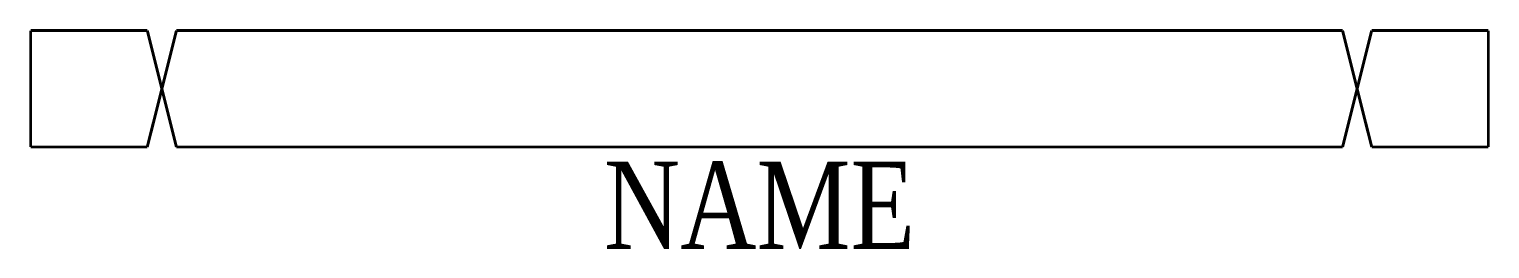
# Model space of a CAD drawing. Header units: millimetres. Extents: x -25.1 to 25, y -5.5 to 2.1.
import ezdxf
from ezdxf.enums import TextEntityAlignment as Align

# ---------------------------------------------------------------- set-up
doc = ezdxf.new("R2010")
doc.units = ezdxf.units.MM
doc.linetypes.add('DASHED2', pattern=[0.375, 0.25, -0.125])
doc.styles.add('CHINESE', font='TIMES.TTF', dxfattribs={"width": 0.8, "height": 3})

msp = doc.modelspace()

# ---------------------------------------------------------------- linework, layer by layer
at = {"color": 7, "const_width": 0.1}
for points in [[(-21, 2), (-25, 2)], [(-25, 2), (-25, -2)], [(-20, 2), (-21, -2)], [(-21, 2), (-20, -2)], [(21, 2), (20, -2)], [(20, 2), (21, -2)], [(21, 2), (25, 2)], [(25, 2), (25, -2)], [(-21, -2), (-25, -2)], [(21, -2), (25, -2)]]:
    msp.add_lwpolyline(points, dxfattribs=at)
at = {"color": 7, "linetype": 'DASHED2', "ltscale": 15, "const_width": 0.1}
for points in [[(20, 2), (-20, 2)], [(-20, -2), (20, -2)]]:
    msp.add_lwpolyline(points, dxfattribs=at)

# ---------------------------------------------------------------- texts
at = {"style": 'CHINESE', "width": 0.8}
msp.add_attdef('NAME', text='JZ000', height=3, dxfattribs=at).set_placement((0, -4), align=Align.MIDDLE_CENTER)

doc.saveas('drawing.dxf')
